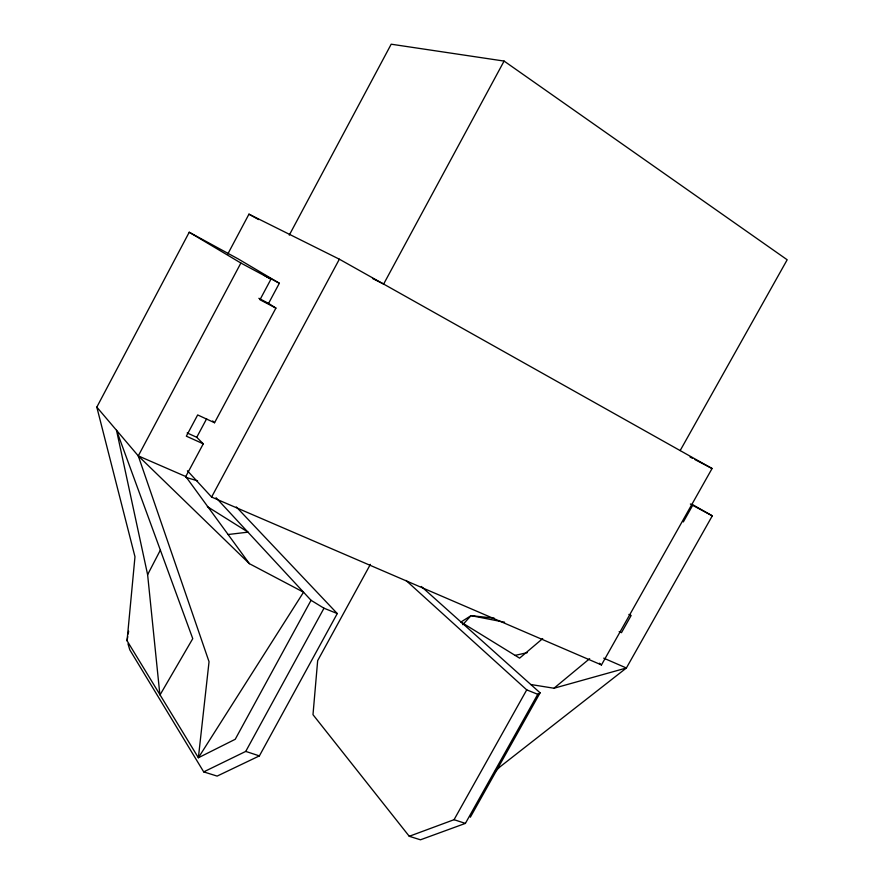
<?xml version="1.0" encoding="UTF-8"?>
<svg xmlns="http://www.w3.org/2000/svg" width="884" height="884" viewBox="0 0 884 884"><rect width="100%" height="100%" fill="white"/><g stroke="black" fill="none" stroke-linecap="round" stroke-linejoin="round"><path stroke-width="1.33" d="M127.053 640.745L134.976 556.765L96.82 407.126L189.22 232.249L238.26 258.957L279.344 283.245L268.559 303.411L275.907 308.096L214.558 422.74L197.673 414.939L186.336 436.177L203.276 443.823L185.773 476.531L249.387 563.672L303.543 592.203L198.381 757.754L127.053 640.745L127.738 636.668M128.191 633.95L128.655 631.22M159.871 694.592L147.617 574.677L160.324 550.179M227.696 254.205L248.957 214.171L339.357 259.2L712.073 468.509L601.463 664.934L211.596 497.051L187.441 470.774M216.039 497.714L311.046 600.302L235.232 739.278L198.381 757.754L209.044 661.729L138.28 455.89L240.879 263.034L189.22 232.249M289.267 235.133L391.192 44.2L504.09 61.073L787.18 259.774L680.161 450.586M279.344 283.245L263.62 274.813L270.957 279.167L259.973 299.731L275.907 308.096M203.276 443.823L196.734 437.293L206.635 418.784M211.596 497.051L339.357 259.2M504.09 61.073L383.634 284.062L372.529 278.482M203.707 771.887L245.741 751.411L323.986 608.214L337.268 613.562L259.388 755.886L217.132 776.097L203.707 771.887L129.826 649.895L127.981 643.806M370.385 564.368L317.665 660.646L312.991 714.681L409.259 836.286L420.464 839.8L465.382 823.402L537.748 694.305L540.091 692.824L421.337 586.49M409.259 836.286L454.056 819.689L526.731 689.874L405.988 580.434M470.343 817.214L540.091 692.824M683.332 521.925L692.68 505.317L712.294 515.836L626.38 668.006L500.167 766.704L495.139 771.423M160.048 694.879L192.756 638.646L116.511 430.298L147.617 574.677M462.785 624.679L471.039 615.64L494.255 618.181M542.699 638.579L519.604 658.149L461.26 622.237M530.809 684.514L553.97 688.238L589.661 658.668M460.995 621.993L471.039 615.64L504.609 622.214M553.97 688.238L626.38 668.006L603.717 658.149M515.162 655.364L527.284 652.657M228.083 534.522L247.94 532.157M185.817 477.338L197.607 480.874M245.741 751.411L259.388 755.886M454.056 819.689L465.382 823.402M526.731 689.874L537.748 694.305M96.82 407.126L138.28 455.89L185.773 476.531M187.165 432.95L196.734 437.293M619.176 631.629L621.474 632.668L631.154 615.474L628.878 614.424M690.084 457.05L692.526 458.321M694.968 459.592L712.073 468.509M258.846 298.306L268.559 303.411M240.879 263.034L270.957 279.167M248.957 214.171L258.592 219.563M692.017 504.322L712.294 515.836M690.36 504.002L692.68 505.317M311.046 600.302L323.986 608.214M207.353 506.62L247.719 531.925M599.319 663.221L601.463 664.934M212.646 420.95L214.558 422.74M138.28 455.89L249.387 563.672M236.315 506.93L337.268 613.562"/></g></svg>
